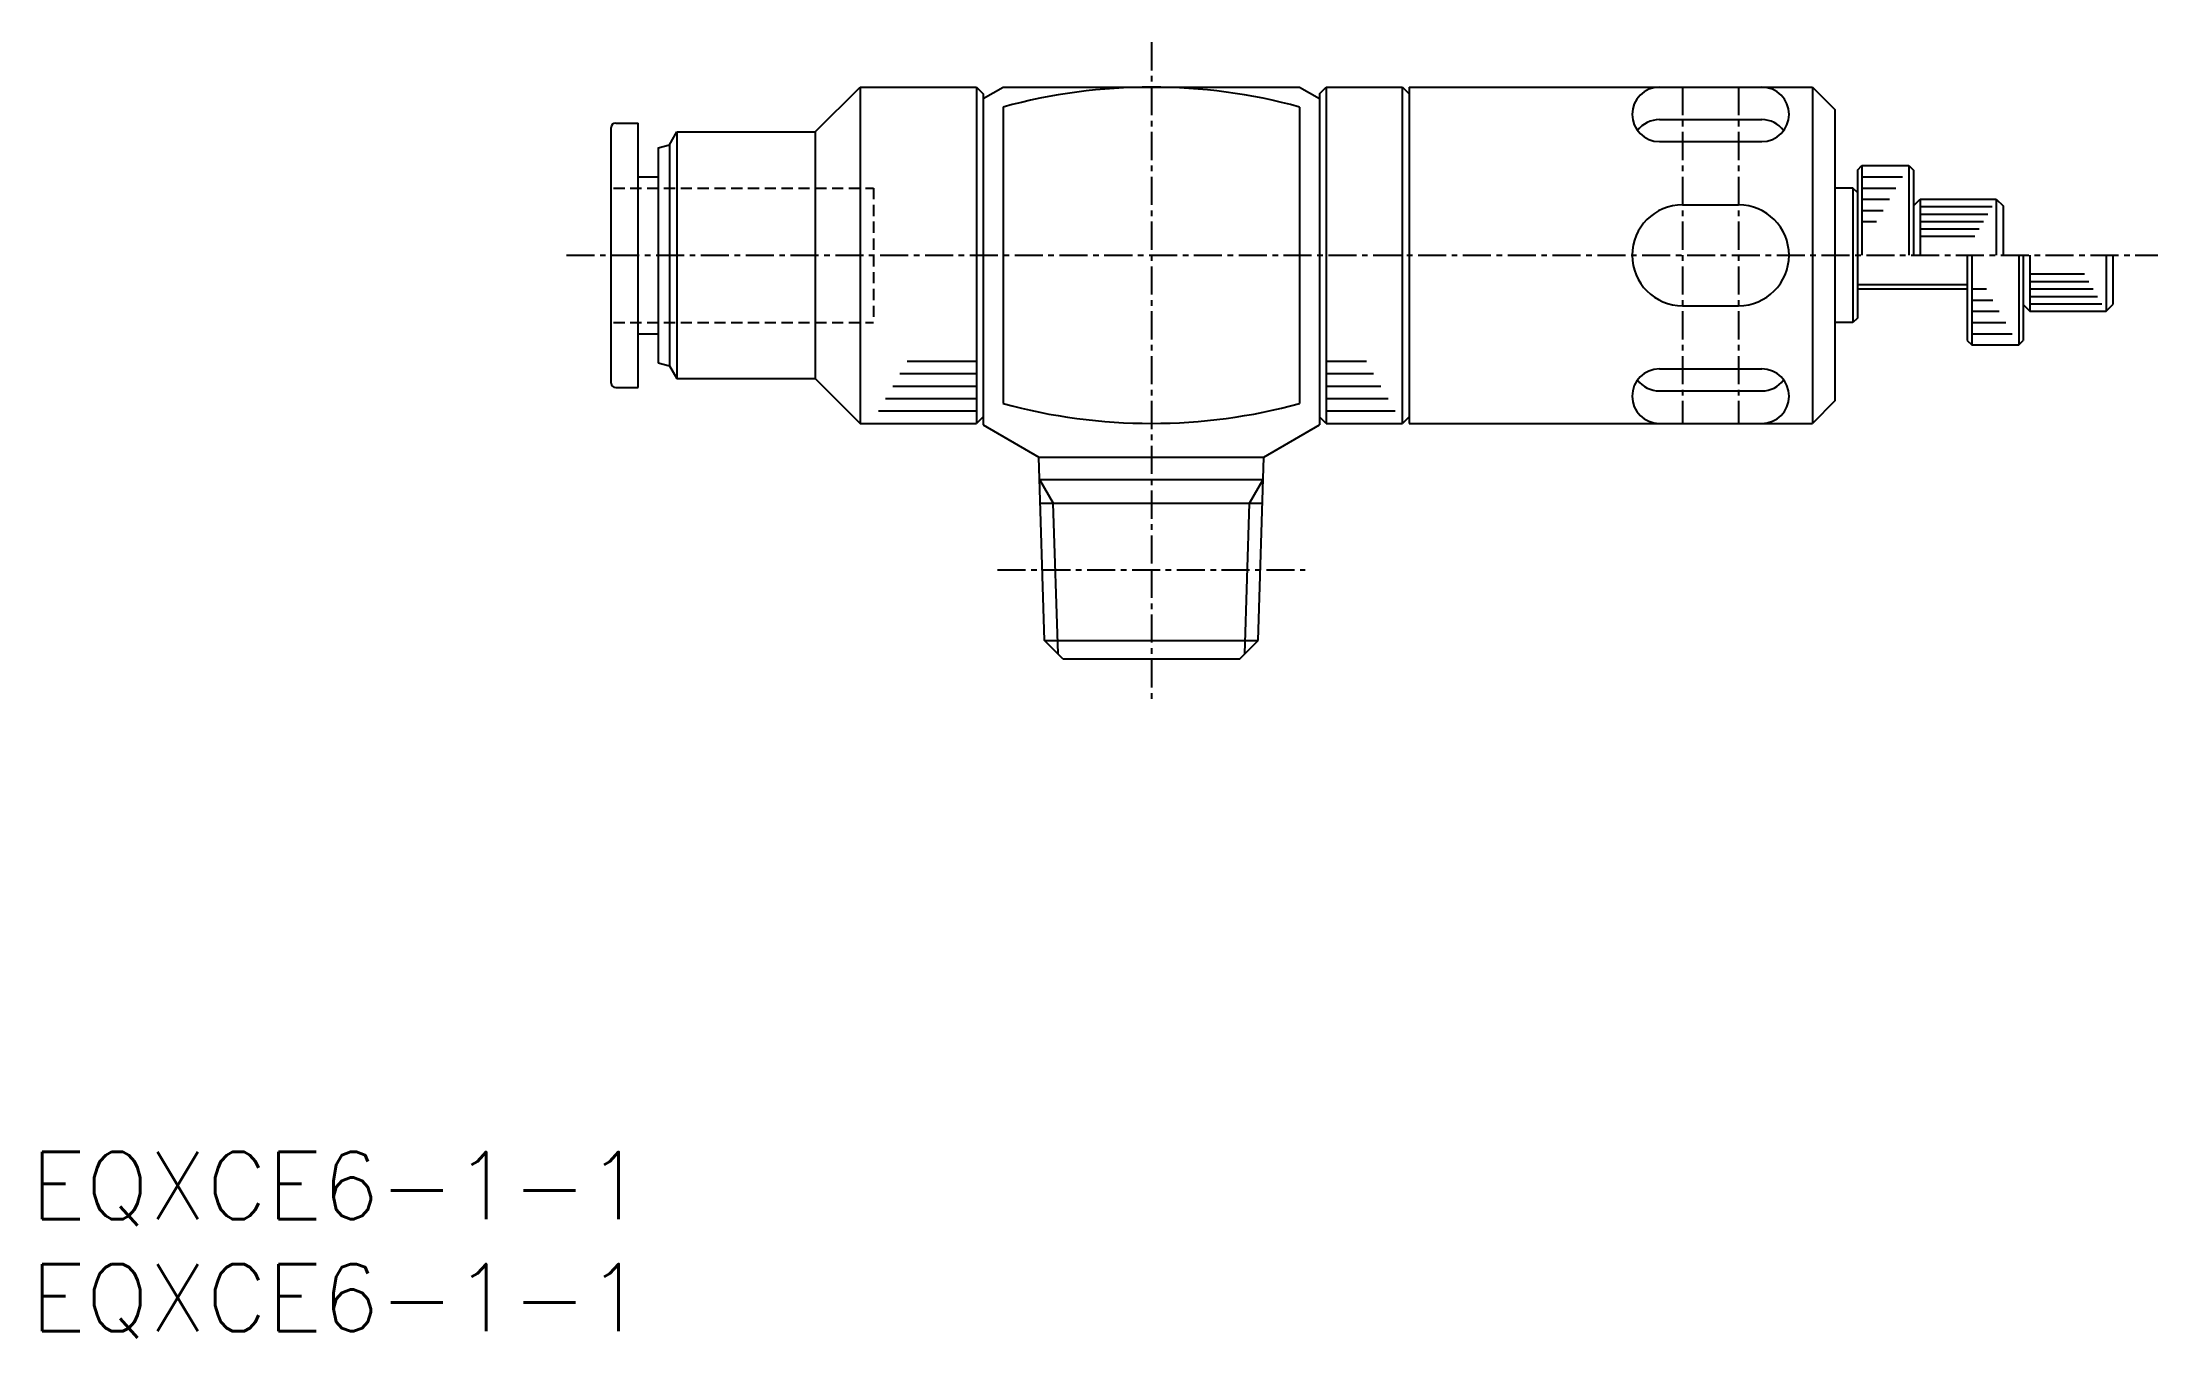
# Model space of a CAD drawing. Extents: x 0.5 to 94.9, y -0.3 to 57.5.
import ezdxf

# ---------------------------------------------------------------- set-up
doc = ezdxf.new("R2010")
doc.units = 0
doc.linetypes.add('CENTER', pattern=[2, 1.25, -0.25, 0.25, -0.25])
doc.linetypes.add('DASHED', pattern=[0.75, 0.5, -0.25])
doc.layers.get('0').update_dxf_attribs({"linetype": 'CONTINUOUS'})
doc.layers.add('CENTER', color=1, linetype='CENTER')
doc.styles.get("Standard").update_dxf_attribs({"font": 'txt.shx'})

# ---------------------------------------------------------------- blocks, each defined once
blk = doc.blocks.new('*U11')
at = {"color": 7, "linetype": 'CONTINUOUS'}
blk.add_text('EQXCE6-1-1', height=3, dxfattribs=at).set_placement((0, 0))
blk = doc.blocks.new('*U12')
at = {"color": 7, "linetype": 'CONTINUOUS'}
blk.add_text('EQXCE6-1-1', height=3, dxfattribs=at).set_placement((0, 5))

msp = doc.modelspace()

# ---------------------------------------------------------------- linework, layer by layer
at = {"color": 7, "linetype": 'CONTINUOUS'}
for p, q in [((35, 53.5), (37, 55.5)), ((37, 55.5), (37, 40.5)), ((37, 55.5), (42.2, 55.5)), ((42.2, 55.5), (42.5, 55.2)), ((42.2, 55.5), (42.2, 40.5)), ((42.5, 54.989), (43.386, 55.5)), ((42.5, 55.2), (42.5, 40.431)), ((43.386, 55.5), (56.614, 55.5)), ((56.614, 55.5), (57.5, 54.989)), ((57.5, 55.2), (57.8, 55.5)), ((57.5, 55.2), (57.5, 40.431)), ((57.8, 55.5), (61.2, 55.5)), ((57.8, 55.5), (57.8, 40.5)), ((61.2, 40.5), (61.2, 55.5)), ((61.2, 55.5), (61.5, 55.2)), ((61.5, 55.5), (61.5, 40.5)), ((61.5, 55.5), (79.5, 55.5)), ((79.5, 55.5), (80.5, 54.5)), ((79.5, 55.5), (79.5, 40.5)), ((26.1, 53.9), (27.1, 53.9)), ((27.1, 42.1), (27.1, 53.9)), ((43.386, 54.614), (43.386, 41.386)), ((56.614, 54.614), (56.614, 41.386)), ((72.665, 54.05), (77.236, 54.05)), ((80.5, 54.5), (80.5, 41.5)), ((25.9, 42.3), (25.9, 53.7)), ((28, 52.8), (28.5, 52.934)), ((28.5, 52.934), (28.827, 53.5)), ((28.5, 52.934), (28.5, 43.066)), ((28.827, 53.5), (35, 53.5)), ((28.827, 53.5), (28.827, 42.5)), ((35, 53.5), (35, 42.5)), ((72.665, 53.071), (77.236, 53.071)), ((28, 52.8), (28, 43.2)), ((81.5, 51.8), (81.7, 52)), ((81.7, 52), (83.8, 52)), ((81.7, 52), (81.7, 48)), ((83.8, 52), (83.8, 48)), ((83.8, 52), (84, 51.8)), ((27.1, 51.5), (28, 51.5)), ((81.3, 51), (80.5, 51)), ((81.5, 50.8), (81.3, 51)), ((81.3, 51), (81.3, 45)), ((81.5, 51.8), (81.5, 45.2)), ((81.7, 51.5), (83.511, 51.5)), ((81.7, 51), (83.223, 51)), ((84, 51.8), (84, 48)), ((73.7, 50.25), (76.2, 50.25)), ((81.7, 50.5), (82.934, 50.5)), ((84, 50.2), (84.3, 50.5)), ((84.3, 50.5), (84.3, 48)), ((84.3, 50.5), (87.7, 50.5)), ((84.3, 50.17), (87.509, 50.17)), ((87.7, 50.5), (87.7, 48)), ((87.7, 50.5), (88, 50.2)), ((88, 50.2), (88, 48)), ((81.7, 50), (82.645, 50)), ((81.7, 49.5), (82.357, 49.5)), ((84.3, 49.84), (87.319, 49.84)), ((84.3, 49.51), (87.128, 49.51)), ((84.3, 49.18), (86.938, 49.18)), ((84.3, 48.85), (86.747, 48.85)), ((86.4, 48), (86.4, 44.2)), ((86.6, 48), (86.6, 44)), ((88.7, 48), (88.7, 44)), ((88.9, 48), (88.9, 44.2)), ((89.2, 48), (89.2, 45.5)), ((92.6, 48), (92.6, 45.5)), ((92.9, 48), (92.9, 45.8)), ((81.5, 46.69), (86.4, 46.69)), ((81.5, 46.5), (86.4, 46.5)), ((86.6, 46.5), (87.257, 46.5)), ((89.2, 47.167), (91.638, 47.167)), ((89.2, 46.833), (91.83, 46.833)), ((89.2, 46.5), (92.023, 46.5)), ((73.7, 45.75), (76.2, 45.75)), ((86.6, 46), (87.545, 46)), ((86.6, 45.5), (87.834, 45.5)), ((88.9, 45.8), (89.2, 45.5)), ((89.2, 46.167), (92.215, 46.167)), ((89.2, 45.833), (92.408, 45.833)), ((89.2, 45.5), (92.6, 45.5)), ((92.6, 45.5), (92.9, 45.8)), ((27.1, 44.5), (28, 44.5)), ((81.3, 45), (80.5, 45)), ((81.5, 45.2), (81.3, 45)), ((86.6, 45), (88.123, 45)), ((86.6, 44.5), (88.411, 44.5)), ((86.4, 44.2), (86.6, 44)), ((86.6, 44), (88.7, 44)), ((88.7, 44), (88.9, 44.2)), ((28, 43.2), (28.5, 43.066)), ((28.5, 43.066), (28.827, 42.5)), ((28.827, 42.5), (35, 42.5)), ((35, 42.5), (37, 40.5)), ((38.783, 42.722), (42.2, 42.722)), ((39.104, 43.278), (42.2, 43.278)), ((57.8, 43.278), (59.596, 43.278)), ((57.8, 42.722), (59.917, 42.722)), ((72.665, 42.929), (77.236, 42.929)), ((26.1, 42.1), (27.1, 42.1)), ((38.141, 41.611), (42.2, 41.611)), ((38.462, 42.167), (42.2, 42.167)), ((57.8, 42.167), (60.238, 42.167)), ((57.8, 41.611), (60.559, 41.611)), ((72.665, 41.95), (77.236, 41.95)), ((37.821, 41.056), (42.2, 41.056)), ((42.5, 40.8), (42.2, 40.5)), ((57.8, 40.5), (57.5, 40.8)), ((57.8, 41.056), (60.879, 41.056)), ((61.5, 40.8), (61.2, 40.5)), ((80.5, 41.5), (79.5, 40.5)), ((37, 40.5), (42.2, 40.5)), ((42.5, 40.431), (44.979, 39)), ((55.021, 39), (57.5, 40.431)), ((57.8, 40.5), (61.2, 40.5)), ((61.5, 40.5), (79.5, 40.5)), ((44.979, 39), (55.021, 39)), ((45.235, 30.815), (44.979, 39)), ((54.765, 30.815), (55.021, 39)), ((45.01, 38), (54.99, 38)), ((45.01, 38), (45.624, 36.936)), ((54.376, 36.936), (54.99, 38)), ((45.043, 36.936), (54.957, 36.936)), ((45.834, 30.216), (45.624, 36.936)), ((54.166, 30.216), (54.376, 36.936)), ((46.05, 30), (45.235, 30.815)), ((45.235, 30.815), (54.765, 30.815)), ((53.95, 30), (54.765, 30.815)), ((46.05, 30), (53.95, 30))]:
    msp.add_line(p, q, dxfattribs=at)
at = {"color": 3, "linetype": 'DASHED'}
for p, q in [((26, 51), (37.6, 51)), ((37.6, 51), (37.6, 45)), ((26, 45), (37.6, 45))]:
    msp.add_line(p, q, dxfattribs=at)
at = {"color": 7, "linetype": 'CONTINUOUS'}
for centre, radius, start, end in [((50, 30.357), 25.143, 74.74771, 105.25229), ((72.665, 54.286), 1.214, 90, 270), ((77.236, 54.286), 1.214, 270, 90), ((26.1, 53.7), 0.2, 90, 180), ((72.665, 52.836), 1.214, 90, 143.34776), ((77.236, 52.836), 1.214, 36.65223, 90), ((73.7, 48), 2.25, 90, 270), ((76.2, 48), 2.25, 270, 90), ((72.665, 41.714), 1.214, 90, 270), ((77.236, 41.714), 1.214, 270, 90), ((26.1, 42.3), 0.2, 180, 270), ((72.665, 43.164), 1.214, 216.65224, 270), ((77.236, 43.164), 1.214, 270, 323.34777), ((50, 65.643), 25.143, 254.74771, 285.25229)]:
    msp.add_arc(centre, radius, start, end, dxfattribs=at)
at = {"layer": 'CENTER', "color": 1, "linetype": 'CENTER'}
for p, q in [((50, 57.5), (50, 33.97)), ((73.7, 55.5), (73.7, 40.5)), ((76.2, 55.5), (76.2, 40.5)), ((23.9, 48), (94.9, 48)), ((43.135, 33.97), (56.865, 33.97)), ((50, 33.97), (50, 28))]:
    msp.add_line(p, q, dxfattribs=at)

# ---------------------------------------------------------------- block references
at = {"color": 7, "linetype": 'CONTINUOUS'}
for name in ['*U12', '*U11']:
    msp.add_blockref(name, (0, 0), dxfattribs=at)

doc.saveas('drawing.dxf')
